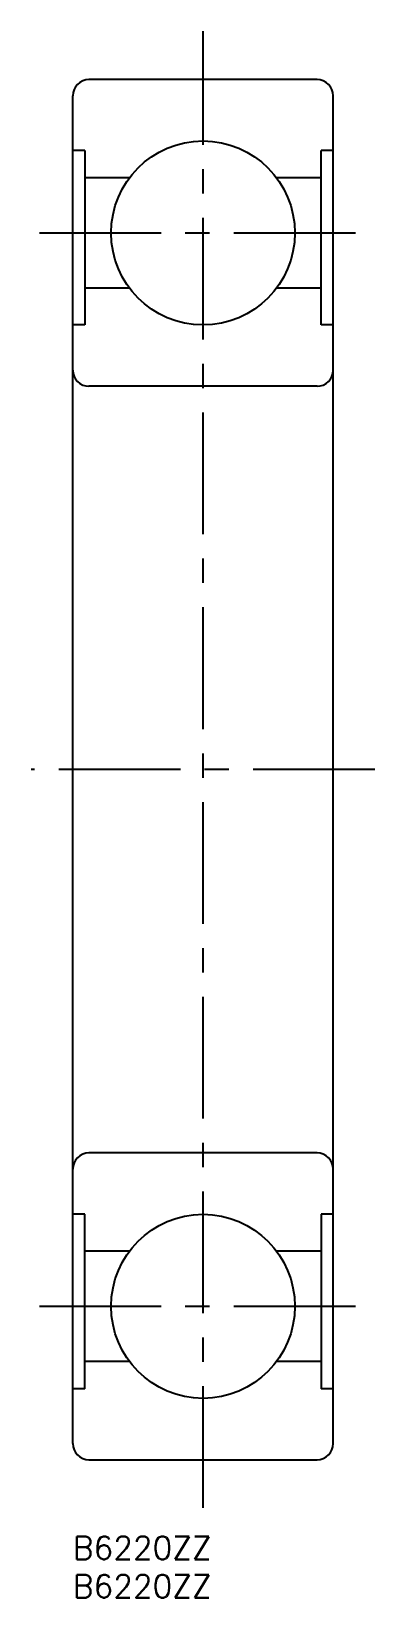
# Model space of a CAD drawing. Extents: x -5 to 39, y -8 to 196.
import ezdxf

# ---------------------------------------------------------------- set-up
doc = ezdxf.new("R2010")
doc.units = 0
doc.header["$LTSCALE"] = 0.5
doc.linetypes.add('CENTER', pattern=[50.8, 31.75, -6.35, 6.35, -6.35])
for name, color, linetype in [('MSM_CENTER', 1, 'CENTER'), ('MSM_CONTINUOUS', 7, 'CONTINUOUS'), ('MSM_PART_NUMBER', 7, 'CONTINUOUS')]:
    doc.layers.add(name, color=color, linetype=linetype)
doc.styles.get("Standard").update_dxf_attribs({"font": 'txt.shx', "height": 3, "bigfont": 'bigfont.shx'})

msp = doc.modelspace()

# ---------------------------------------------------------------- linework, layer by layer
at = {"layer": 'MSM_CENTER'}
for p, q in [((17, 3.7), (17, 196.3)), ((-4.36, 170), (38.36, 170)), ((39.44, 100), (-5.44, 100)), ((-4.36, 30), (38.36, 30))]:
    msp.add_line(p, q, dxfattribs=at)
at = {"layer": 'MSM_CONTINUOUS'}
for p, q in [((31.9, 190), (2.1, 190)), ((0, 12.1), (0, 187.9)), ((34, 12.1), (34, 187.9)), ((1.56, 180.76), (0, 180.76)), ((1.56, 180.76), (1.56, 158)), ((34, 180.76), (32.44, 180.76)), ((32.44, 158), (32.44, 180.76)), ((7.4, 177.2), (1.56, 177.2)), ((32.44, 177.2), (26.6, 177.2)), ((7.4, 162.8), (1.56, 162.8)), ((32.44, 162.8), (26.6, 162.8)), ((1.56, 158), (0, 158)), ((34, 158), (32.44, 158)), ((31.9, 150), (2.1, 150)), ((31.9, 50), (2.1, 50)), ((1.56, 42), (0, 42)), ((1.56, 19.24), (1.56, 42)), ((34, 42), (32.44, 42)), ((32.44, 42), (32.44, 19.24)), ((7.4, 37.2), (1.56, 37.2)), ((32.44, 37.2), (26.6, 37.2)), ((7.4, 22.8), (1.56, 22.8)), ((32.44, 22.8), (26.6, 22.8)), ((1.56, 19.24), (0, 19.24)), ((34, 19.24), (32.44, 19.24)), ((2.1, 10), (31.9, 10))]:
    msp.add_line(p, q, dxfattribs=at)
for centre in [(17, 170), (17, 30)]:
    msp.add_circle(centre, 12, dxfattribs=at)
for centre, start, end in [((2.1, 187.9), 90, 180), ((31.9, 187.9), 0, 90), ((2.1, 152.1), 180, 270), ((31.9, 152.1), 270, 0), ((2.1, 47.9), 90, 180), ((31.9, 47.9), 0, 90), ((2.1, 12.1), 180, 270), ((31.9, 12.1), 270, 0)]:
    msp.add_arc(centre, 2.1, start, end, dxfattribs=at)

# ---------------------------------------------------------------- texts
at = {"layer": 'MSM_PART_NUMBER'}
for p in [(0, -3), (0, -8)]:
    msp.add_text('B6220ZZ', height=3, dxfattribs=at).set_placement(p)

doc.saveas('drawing.dxf')
